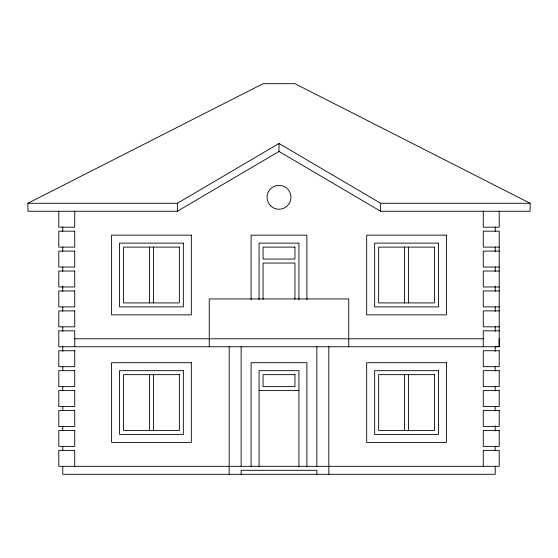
<?xml version="1.0" encoding="UTF-8"?>
<svg xmlns="http://www.w3.org/2000/svg" width="558" height="558" viewBox="0 0 558 558"><rect width="100%" height="100%" fill="white"/><g stroke="black" fill="none" stroke-linecap="round" stroke-linejoin="round"><path stroke-width="0.84" d="M499.208 338.783L499.208 346.616L495.225 346.616M279 151.455L177.367 211.245L27.9 211.245L27.9 203.272L177.367 203.272L279 143.483L380.633 203.272L530.1 203.272L530.1 211.245L380.633 211.245L279 151.455L279 143.483M27.9 203.272L263.055 83.7L294.945 83.7L530.1 203.272M499.208 247.117L483.27 247.117L483.27 231.172L499.208 231.172L499.208 346.755L58.792 346.755L58.792 330.817L74.73 330.817L74.73 346.755M499.208 251.1L483.27 251.1L483.27 267.045L499.208 267.045M499.208 271.028L483.27 271.028L483.27 286.972L499.208 286.972M499.208 290.955L483.27 290.955L483.27 306.9L499.208 306.9M499.208 310.883L483.27 310.883L483.27 326.828L499.208 326.828M499.208 330.817L483.27 330.817L483.27 346.755M74.73 338.783L483.27 338.783M259.072 390.6L298.928 390.6M499.208 211.245L499.208 227.183L483.27 227.183L483.27 211.245M495.225 226.911L495.225 231.27M495.225 246.936L495.225 251.449M495.225 266.961L495.225 271.334M495.225 286.115L495.225 291.339M495.225 306.788L495.225 311.364M495.225 326.681L495.225 331.382M495.225 346.183L495.225 351.407M495.225 366.208L495.225 371.021M495.225 386.234L495.225 390.949M495.225 406.259L495.225 410.876M495.225 425.608L495.225 430.804M495.225 446.302L495.225 450.731M495.225 466.328L495.225 474.3L62.775 474.3L62.775 466.328M483.27 466.328L483.27 450.383L499.208 450.383L499.208 466.328L58.792 466.328L58.792 450.383L74.73 450.383L74.73 466.328M408.533 247.117L408.533 302.917M408.533 374.655L408.533 430.455M404.55 247.117L404.55 302.917M404.55 374.655L404.55 430.455M380.633 203.272L380.633 211.245M348.75 346.755L348.75 298.928L209.25 298.928L209.25 346.755M328.822 346.755L328.822 474.3M316.867 346.755L316.867 466.328M316.867 474.3L316.867 470.317L241.133 470.317L241.133 474.3M306.9 299.597L306.9 235.155L251.1 235.155L251.1 299.597M306.9 466.328L306.9 362.7L251.1 362.7L251.1 466.328M298.928 299.653L298.928 243.128L259.072 243.128L259.072 299.653M298.928 466.328L298.928 370.672L259.072 370.672L259.072 466.328M294.945 299.36L294.945 263.055L263.055 263.055L263.055 299.36M241.133 346.755L241.133 466.328M229.178 346.755L229.178 474.3M177.367 203.272L177.367 211.245M153.45 247.117L153.45 302.917M153.45 374.655L153.45 430.455M149.467 247.117L149.467 302.917M149.467 374.655L149.467 430.455M74.73 211.245L74.73 227.183L58.792 227.183L58.792 211.245M62.775 226.911L62.775 231.27M62.775 246.936L62.775 251.288M62.775 266.961L62.775 271.314M62.775 286.115L62.775 291.339M62.775 307.012L62.775 311.364M62.775 327.03L62.775 331.382M62.775 346.183L62.775 351.407M62.775 366.208L62.775 370.561M62.775 386.234L62.775 390.586M62.775 406.259L62.775 410.611M62.775 426.284L62.775 430.637M62.775 446.302L62.775 450.655M74.73 231.172L58.792 231.172L58.792 247.117L74.73 247.117L74.73 231.172M191.317 235.155L111.6 235.155L111.6 314.872L191.317 314.872L191.317 235.155M446.4 235.155L366.683 235.155L366.683 314.872L446.4 314.872L446.4 235.155M183.345 243.128L119.572 243.128L119.572 306.9L183.345 306.9L183.345 243.128M438.428 243.128L374.655 243.128L374.655 306.9L438.428 306.9L438.428 243.128M179.355 247.117L123.555 247.117L123.555 302.917L179.355 302.917L179.355 247.117M294.945 247.117L263.055 247.117L263.055 259.072L294.945 259.072L294.945 247.117M434.445 247.117L378.645 247.117L378.645 302.917L434.445 302.917L434.445 247.117M74.73 251.1L58.792 251.1L58.792 267.045L74.73 267.045L74.73 251.1M74.73 271.028L58.792 271.028L58.792 286.972L74.73 286.972L74.73 271.028M74.73 290.955L58.792 290.955L58.792 306.9L74.73 306.9L74.73 290.955M74.73 310.883L58.792 310.883L58.792 326.828L74.73 326.828L74.73 310.883M74.73 350.745L58.792 350.745L58.792 366.683L74.73 366.683L74.73 350.745M499.208 350.745L483.27 350.745L483.27 366.683L499.208 366.683L499.208 350.745M191.317 362.7L111.6 362.7L111.6 442.417L191.317 442.417L191.317 362.7M446.4 362.7L366.683 362.7L366.683 442.417L446.4 442.417L446.4 362.7M74.73 370.672L58.792 370.672L58.792 386.617L74.73 386.617L74.73 370.672M183.345 370.672L119.572 370.672L119.572 434.445L183.345 434.445L183.345 370.672M438.428 370.672L374.655 370.672L374.655 434.445L438.428 434.445L438.428 370.672M499.208 370.672L483.27 370.672L483.27 386.617L499.208 386.617L499.208 370.672M179.355 374.655L123.555 374.655L123.555 430.455L179.355 430.455L179.355 374.655M294.945 374.655L263.055 374.655L263.055 386.617L294.945 386.617L294.945 374.655M434.445 374.655L378.645 374.655L378.645 430.455L434.445 430.455L434.445 374.655M74.73 390.6L58.792 390.6L58.792 406.545L74.73 406.545L74.73 390.6M499.208 390.6L483.27 390.6L483.27 406.545L499.208 406.545L499.208 390.6M74.73 410.528L58.792 410.528L58.792 426.472L74.73 426.472L74.73 410.528M499.208 410.528L483.27 410.528L483.27 426.472L499.208 426.472L499.208 410.528M74.73 430.455L58.792 430.455L58.792 446.4L74.73 446.4L74.73 430.455M499.208 430.455L483.27 430.455L483.27 446.4L499.208 446.4L499.208 430.455M270.616 205.818A11.955 11.955 0 0 0 290.572 200.294A11.955 11.955 0 0 0 275.812 185.772A11.955 11.955 0 0 0 270.616 205.818"/></g></svg>
